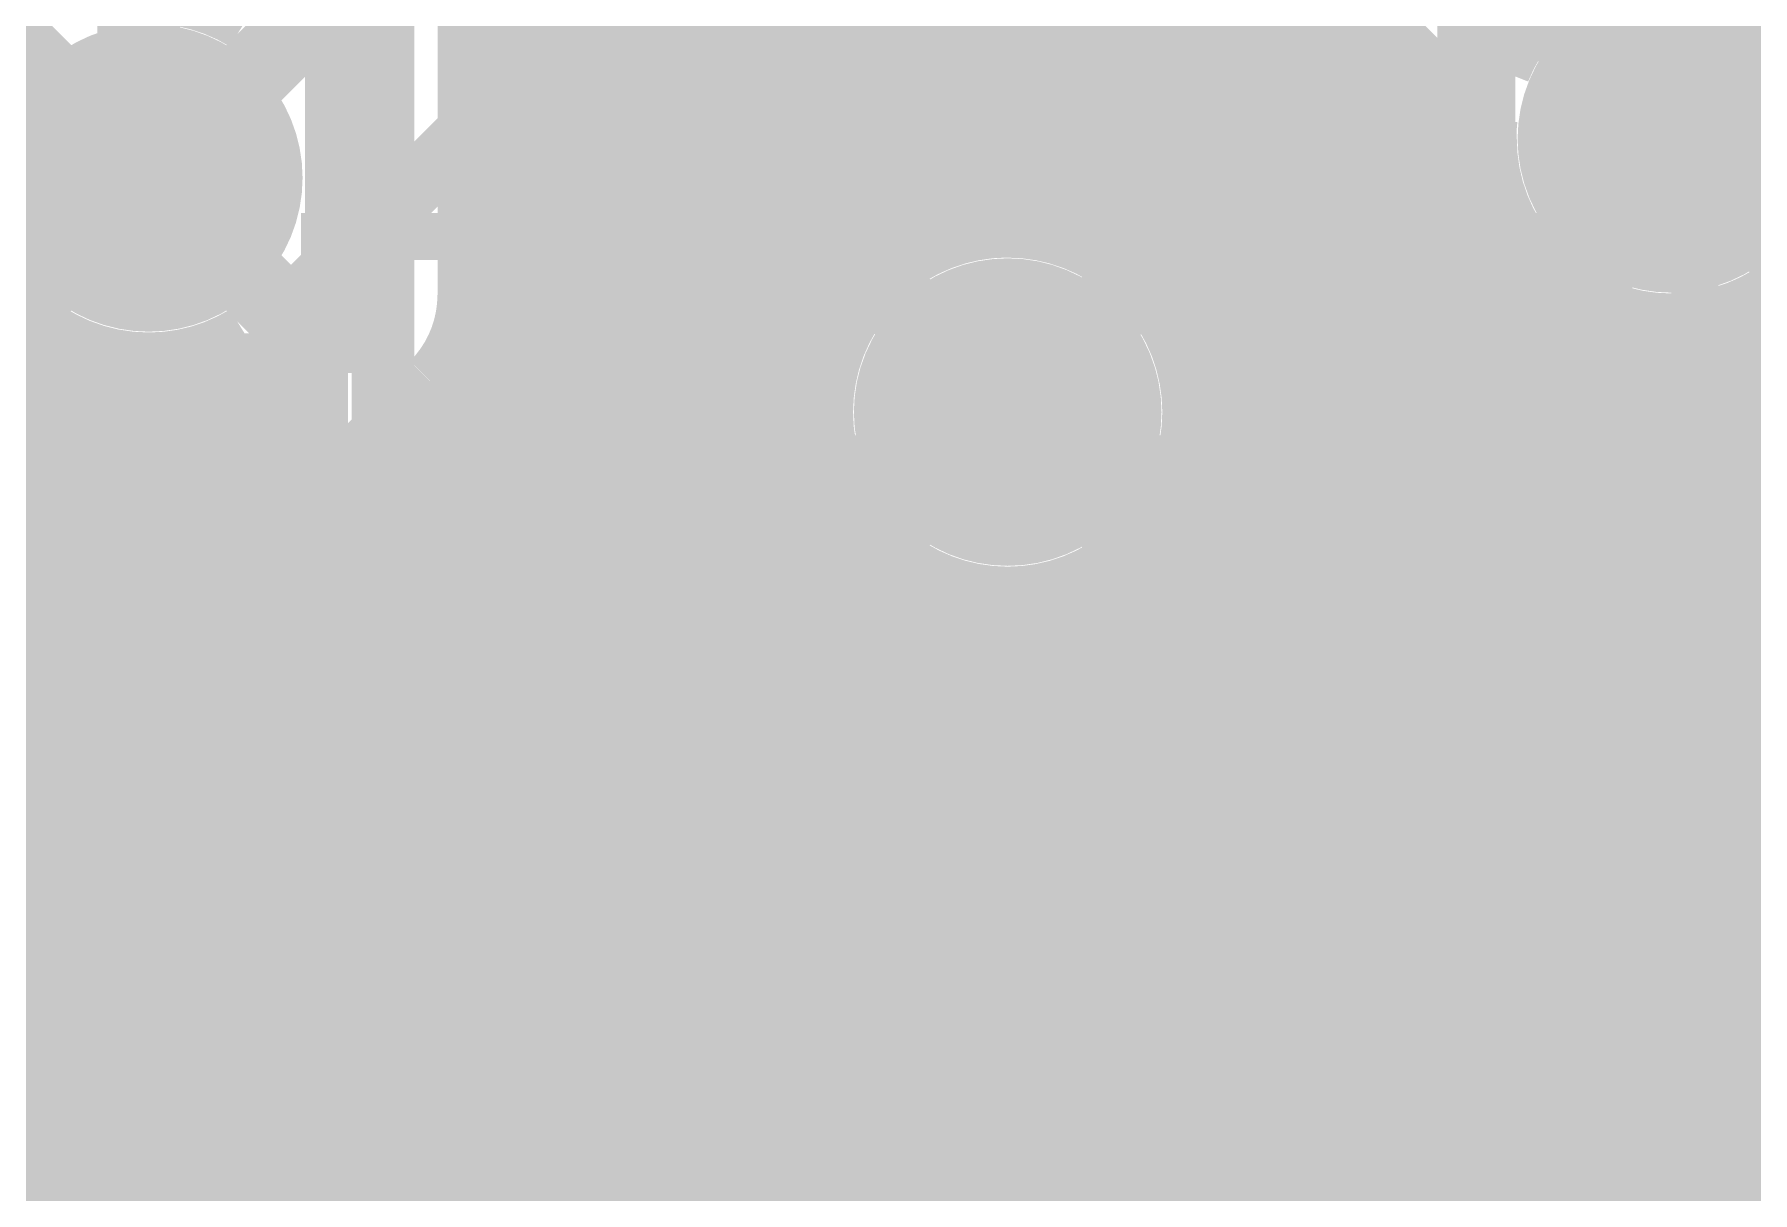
# Model space of a CAD drawing. Extents: x -4 to 136, y -50 to 40.
# Drawn here: x 7.12 to 12.71, y 5.97 to 9.74 of the extents above; entities that cross this region are included whole.
import ezdxf

# ---------------------------------------------------------------- set-up
doc = ezdxf.new("R2010")
doc.units = 0
doc.header["$MEASUREMENT"] = 0
doc.layers.get('0').update_dxf_attribs({"linetype": 'CONTINUOUS'})
for name, color, linetype in [('25-335-0_BOT', 7, 'CONTINUOUS'), ('25-335-0_DRD', 7, 'CONTINUOUS'), ('25-335-0_GND', 6, 'CONTINUOUS'), ('25-335-0_IN1', 4, 'CONTINUOUS'), ('25-335-0_SMT', 5, 'CONTINUOUS'), ('25-335-0_SPT', 10, 'CONTINUOUS'), ('25-335-0_SST', 9, 'CONTINUOUS'), ('25-335-0_TOP', 12, 'CONTINUOUS'), ('THRUHOLE_TAP', 15, 'CONTINUOUS')]:
    doc.layers.add(name, color=color, linetype=linetype)

# ---------------------------------------------------------------- blocks, each defined once
blk = doc.blocks.new('ROUND_40')
at = {"const_width": 0.29972}
blk.add_lwpolyline([(-0.14986, 0, 1), (0.14986, 0, 1)], format="xyb", close=True, dxfattribs=at)
blk = doc.blocks.new('ROUND_60')
at = {"const_width": 0.50038}
blk.add_lwpolyline([(-0.25019, 0, 1), (0.25019, 0, 1)], format="xyb", close=True, dxfattribs=at)
blk = doc.blocks.new('ROUND_62')
at = {"const_width": 0.50038}
blk.add_lwpolyline([(-0.25019, 0, 1), (0.25019, 0, 1)], format="xyb", close=True, dxfattribs=at)
blk = doc.blocks.new('ROUND_63')
at = {"const_width": 0.0635}
blk.add_lwpolyline([(-0.03175, 0, 1), (0.03175, 0, 1)], format="xyb", close=True, dxfattribs=at)
blk = doc.blocks.new('RECTANGLE_2')
blk.add_solid([(0.4826, 0.4064), (0.4826, -0.4064), (-0.4826, 0.4064), (-0.4826, -0.4064)])
blk = doc.blocks.new('ROUND_23')
at = {"const_width": 0.10033}
blk.add_lwpolyline([(-0.050164, 0, 1), (0.050164, 0, 1)], format="xyb", close=True, dxfattribs=at)

msp = doc.modelspace()

# ---------------------------------------------------------------- linework, layer by layer
at = {"layer": '25-335-0_BOT'}
for points, const_width in [([(9.652, 17.78), (9.398, 17.526), (9.398, 13.208), (9.525, 13.081), (9.525, 9.271), (10.287, 8.509)], 0.2032), ([(9.652, 17.78), (9.398, 17.526), (9.398, 13.208), (9.525, 13.081), (9.525, 9.271), (10.287, 8.509)], 0.2032), ([(8.255, 16.383), (8.255, 3.429), (8.89, 2.794), (8.89, 2.54)], 0.2032), ([(7.7724, 15.9766), (7.7724, 9.83488)], 0.254), ([(7.8232, 15.92326), (7.8232, 9.80694)], 0.254), ([(12.446, 9.398), (10.033, 11.811), (10.033, 13.335), (9.906, 13.462), (9.906, 14.605), (10.287, 14.986)], 0.2032), ([(8.6868, 12.1031), (8.6868, 3.86588)], 0.254), ([(8.6868, 12.1031), (8.6868, 3.86588)], 0.254), ([(8.9154, 12.07008), (8.9154, 3.8862)], 0.254), ([(9.0932, 12.1031), (9.0932, 9.271)], 0.254), ([(9.9568, 11.27506), (9.9568, 9.4488)], 0.254), ([(9.9568, 11.27506), (11.81608, 9.41578)], 0.254), ([(9.9568, 11.27506), (9.9568, 9.4488)], 0.254), ([(10.0584, 11.17346), (10.0584, 9.3472)], 0.254), ([(10.287, 10.94486), (10.287, 9.13892)], 0.254), ([(10.5156, 10.71626), (10.5156, 9.09574)], 0.254), ([(10.7442, 10.48766), (10.7442, 8.9408)], 0.254), ([(10.9728, 10.25906), (10.9728, 3.78714)], 0.254), ([(11.2014, 10.03046), (11.2014, 3.86334)], 0.254), ([(11.43, 9.80186), (11.43, 3.8862)], 0.254), ([(9.0932, 9.7028), (8.6868, 9.7028)], 0.254), ([(11.52906, 9.7028), (9.9568, 9.7028)], 0.254), ([(11.6586, 9.57326), (11.6586, 3.86334)], 0.254), ([(9.0932, 9.4742), (8.6868, 9.4742)], 0.254), ([(11.75766, 9.4742), (9.9568, 9.4742)], 0.254), ([(9.9568, 9.4488), (10.26668, 9.13892)], 0.254), ([(9.9568, 9.4488), (10.26668, 9.13892)], 0.254), ([(11.81608, 9.41578), (11.81583, 9.398)], 0.254), ([(9.0932, 9.2456), (8.6868, 9.2456)], 0.254), ([(11.83386, 9.2456), (10.16, 9.2456)], 0.254), ([(10.287, 9.13892), (10.26669, 9.13859)], 0.254), ([(10.287, 9.13892), (10.26669, 9.13859)], 0.254), ([(11.8872, 9.1059), (11.8872, 3.78714)], 0.254), ([(9.144, 9.0678), (9.144, 3.85572)], 0.254), ([(9.17448, 9.017), (8.6868, 9.017)], 0.254), ([(11.94308, 9.017), (10.65784, 9.017)], 0.254), ([(9.2202, 8.9662), (9.65708, 8.52678)], 0.254), ([(9.2202, 8.9662), (9.65708, 8.52678)], 0.254), ([(12.8016, 8.8773), (12.8016, -2.4892)], 0.254), ([(12.1158, 8.86206), (12.1158, 3.64998)], 0.254), ([(9.39546, 8.7884), (8.6868, 8.7884)], 0.254), ([(9.3726, 8.81126), (9.3726, 3.77698)], 0.254), ([(12.28598, 8.7884), (10.85088, 8.7884)], 0.254), ([(12.3444, 8.7757), (12.3444, 3.41122)], 0.254), ([(12.573, 8.78078), (12.573, -2.4892)], 0.254), ([(14.22146, 8.7884), (12.60348, 8.7884)], 0.254), ([(7.7724, 8.70712), (7.7724, -1.19126)], 0.254), ([(7.8232, 8.73506), (7.8232, 3.429)], 0.254), ([(7.2898, 8.6741), (7.2898, -0.70866)], 0.254), ([(7.3152, 8.66648), (7.3152, -0.73406)], 0.254), ([(7.5438, 8.64362), (7.5438, -0.96266)], 0.254), ([(7.8232, 8.5598), (7.2898, 8.5598)], 0.254), ([(9.62406, 8.5598), (8.6868, 8.5598)], 0.254), ([(9.6012, 8.58266), (9.6012, 3.62966)], 0.254), ([(14.45006, 8.5598), (10.91438, 8.5598)], 0.254), ([(9.65708, 8.52678), (9.65683, 8.509)], 0.254), ([(9.65708, 8.52678), (9.65683, 8.509)], 0.254), ([(7.8232, 8.3312), (7.2898, 8.3312)], 0.254), ([(9.68248, 8.3312), (8.6868, 8.3312)], 0.254), ([(14.67866, 8.3312), (10.89152, 8.3312)], 0.254), ([(7.8232, 8.1026), (7.2898, 8.1026)], 0.254), ([(9.8044, 8.1026), (8.6868, 8.1026)], 0.254), ([(14.90726, 8.1026), (10.76706, 8.1026)], 0.254), ([(9.8298, 8.07466), (9.8298, 3.37312)], 0.254), ([(10.7442, 8.07466), (10.7442, 3.64998)], 0.254), ([(10.0584, 7.92226), (10.0584, -2.4892)], 0.254), ([(10.5156, 7.92226), (10.5156, 3.41122)], 0.254), ([(7.8232, 7.874), (7.2898, 7.874)], 0.254), ([(14.9352, 7.874), (8.6868, 7.874)], 0.254), ([(10.287, 7.87908), (10.287, -2.4892)], 0.254), ([(7.8232, 7.6454), (7.2898, 7.6454)], 0.254), ([(14.9352, 7.6454), (8.6868, 7.6454)], 0.254), ([(7.8232, 7.4168), (7.2898, 7.4168)], 0.254), ([(14.9352, 7.4168), (8.6868, 7.4168)], 0.254), ([(7.8232, 7.1882), (7.2898, 7.1882)], 0.254), ([(14.9352, 7.1882), (8.6868, 7.1882)], 0.254), ([(7.8232, 6.9596), (7.2898, 6.9596)], 0.254), ([(14.9352, 6.9596), (8.6868, 6.9596)], 0.254), ([(7.8232, 6.731), (7.2898, 6.731)], 0.254), ([(14.9352, 6.731), (8.6868, 6.731)], 0.254), ([(7.8232, 6.5024), (7.2898, 6.5024)], 0.254), ([(14.9352, 6.5024), (8.6868, 6.5024)], 0.254), ([(7.8232, 6.2738), (7.2898, 6.2738)], 0.254), ([(14.9352, 6.2738), (8.6868, 6.2738)], 0.254), ([(7.8232, 6.0452), (7.2898, 6.0452)], 0.254), ([(14.9352, 6.0452), (8.6868, 6.0452)], 0.254)]:
    msp.add_lwpolyline(points, dxfattribs=dict(at, const_width=const_width))
at = {"layer": '25-335-0_BOT', "const_width": 0.254}
for points in [[(13.07592, 9.398, 0.4142136), (12.446, 10.02792)], [(7.8232, 9.80694, 0.1389295), (7.493, 9.90049)], [(11.81608, 9.398, 0.4142136), (12.446, 8.76808)], [(12.446, 8.76808, 0.4142136), (13.07592, 9.398)], [(9.0932, 9.271, 0.1989124), (9.21967, 8.96567)], [(10.91692, 8.509, 0.4142136), (10.287, 9.13892)], [(10.91692, 8.509, 0.4142136), (10.287, 9.13892)], [(7.493, 8.64108, 0.1389288), (7.82342, 8.7347)], [(7.2898, 8.6741, 0.0822145), (7.493, 8.64046)], [(9.65708, 8.509, 0.4142136), (10.287, 7.87908)], [(9.65708, 8.509, 0.4142136), (10.287, 7.87908)], [(10.287, 7.87908, 0.4142136), (10.91692, 8.509)], [(10.287, 7.87908, 0.4142136), (10.91692, 8.509)]]:
    msp.add_lwpolyline(points, format="xyb", dxfattribs=at)
at = {"layer": '25-335-0_DRD', "const_width": 0.254}
for points in [[(11.811, 10.033), (11.811, 8.763)], [(13.081, 10.033), (11.811, 8.763)], [(13.081, 8.763), (11.811, 10.033)], [(8.128, 9.906), (6.858, 8.636)], [(8.128, 8.636), (6.858, 9.906)], [(8.128, 8.636), (8.128, 9.906)], [(9.652, 9.144), (9.652, 7.874)], [(10.922, 9.144), (9.652, 9.144)], [(10.922, 9.144), (9.652, 7.874)], [(10.922, 7.874), (9.652, 9.144)], [(9.652, 9.144), (9.652, 7.874)], [(10.922, 9.144), (9.652, 9.144)], [(10.922, 9.144), (9.652, 7.874)], [(10.922, 7.874), (9.652, 9.144)], [(9.652, 9.144), (9.652, 7.874)], [(10.922, 9.144), (9.652, 9.144)], [(10.922, 9.144), (9.652, 7.874)], [(10.922, 7.874), (9.652, 9.144)], [(10.922, 7.874), (10.922, 9.144)], [(10.922, 7.874), (10.922, 9.144)], [(10.922, 7.874), (10.922, 9.144)], [(11.811, 8.763), (13.081, 8.763)], [(6.858, 8.636), (8.128, 8.636)], [(9.652, 7.874), (10.922, 7.874)], [(9.652, 7.874), (10.922, 7.874)], [(9.652, 7.874), (10.922, 7.874)], [(9.779, 7.5438), (9.779, 6.2738)], [(11.049, 7.5438), (9.779, 7.5438)], [(11.049, 7.5438), (9.779, 6.2738)], [(11.049, 6.2738), (9.779, 7.5438)], [(9.779, 7.5438), (9.779, 6.2738)], [(11.049, 7.5438), (9.779, 7.5438)], [(11.049, 7.5438), (9.779, 6.2738)], [(11.049, 6.2738), (9.779, 7.5438)], [(11.049, 6.2738), (11.049, 7.5438)], [(11.049, 6.2738), (11.049, 7.5438)], [(9.779, 6.2738), (11.049, 6.2738)], [(9.779, 6.2738), (11.049, 6.2738)]]:
    msp.add_lwpolyline(points, dxfattribs=at)
at = {"layer": '25-335-0_IN1'}
for points, const_width in [([(7.493, 9.271), (7.493, 19.304), (11.176, 22.987), (21.971, 22.987), (22.987, 24.003), (23.495, 24.003), (26.035, 21.463), (32.131, 21.463), (32.639, 21.971)], 0.2032), ([(11.176, 17.907), (11.049, 17.907), (8.128, 14.986), (8.128, 8.89), (7.239, 8.001), (7.239, 1.651), (8.89, 0)], 0.2032), ([(9.6012, 15.84706), (9.6012, 3.62966)], 0.254), ([(11.811, 15.494), (11.43, 15.113), (11.43, 9.652), (10.287, 8.509)], 0.2032), ([(9.8298, 14.55166), (9.8298, 8.9408)], 0.254), ([(11.8618, 13.8811), (11.8618, 9.652)], 0.254), ([(11.8872, 13.87348), (11.8872, 9.68756)], 0.254), ([(10.0584, 13.3096), (10.0584, 9.09574)], 0.254), ([(10.9728, 13.25626), (10.9728, 9.8044)], 0.254), ([(10.9982, 13.28166), (10.9982, 9.8298)], 0.254), ([(10.287, 13.13942), (10.287, 9.13892)], 0.254), ([(10.5156, 13.08608), (10.5156, 9.3472)], 0.254), ([(10.7442, 13.1191), (10.7442, 9.5758)], 0.254), ([(9.3726, 12.2936), (9.3726, 3.77698)], 0.254), ([(8.5598, 12.16406), (8.5598, 8.89)], 0.254), ([(9.144, 12.12342), (9.144, 3.85572)], 0.254), ([(8.6868, 12.1031), (8.6868, 3.86588)], 0.254), ([(8.9154, 12.07008), (8.9154, 3.8862)], 0.254), ([(10.9982, 9.8298), (10.30478, 9.13892)], 0.254), ([(10.86866, 9.7028), (8.5598, 9.7028)], 0.254), ([(11.89482, 9.7028), (11.8618, 9.7028)], 0.254), ([(11.8618, 9.63168), (11.86037, 9.65186)], 0.254), ([(10.64006, 9.4742), (8.5598, 9.4742)], 0.254), ([(11.7348, 9.3472), (10.91692, 8.52678)], 0.254), ([(11.6586, 9.26846), (11.6586, 3.86334)], 0.254), ([(10.41146, 9.2456), (8.5598, 9.2456)], 0.254), ([(11.83386, 9.2456), (11.6332, 9.2456)], 0.254), ([(11.8872, 9.1059), (11.8872, 3.78714)], 0.254), ([(11.43, 9.03986), (11.43, 3.8862)], 0.254), ([(9.91362, 9.017), (8.5598, 9.017)], 0.254), ([(11.94308, 9.017), (11.4046, 9.017)], 0.254), ([(12.8016, 8.8773), (12.8016, 5.5372)], 0.254), ([(12.1158, 8.86206), (12.1158, 3.64998)], 0.254), ([(7.0866, 8.7884), (6.858, 8.7884)], 0.254), ([(7.0866, 8.7884), (7.0866, 8.4582)], 0.254), ([(9.72312, 8.7884), (8.5471, 8.7884)], 0.254), ([(12.28598, 8.7884), (11.176, 8.7884)], 0.254), ([(11.2014, 8.81126), (11.2014, 3.86334)], 0.254), ([(12.3444, 8.7757), (12.3444, 5.06984)], 0.254), ([(12.573, 8.78078), (12.573, 5.3086)], 0.254), ([(14.0462, 8.7884), (12.60348, 8.7884)], 0.254), ([(7.29742, 8.67156), (6.93928, 8.31088)], 0.254), ([(8.4582, 8.6106), (8.4582, 3.79984)], 0.254), ([(7.18566, 8.5598), (6.8199, 8.5598)], 0.254), ([(8.4328, 8.5852), (7.6708, 7.82066)], 0.254), ([(9.65962, 8.5598), (8.4074, 8.5598)], 0.254), ([(14.0462, 8.5598), (10.9474, 8.5598)], 0.254), ([(10.9728, 8.58266), (10.9728, 3.78714)], 0.254), ([(8.2296, 8.37946), (8.2296, 3.6703)], 0.254), ([(9.68248, 8.3312), (8.1788, 8.3312)], 0.254), ([(14.0462, 8.3312), (10.89152, 8.3312)], 0.254), ([(8.001, 8.15086), (8.001, 3.44424)], 0.254), ([(9.8044, 8.1026), (7.9502, 8.1026)], 0.254), ([(14.0462, 8.1026), (10.76706, 8.1026)], 0.254), ([(9.8298, 8.07466), (9.8298, 3.37312)], 0.254), ([(10.7442, 8.07466), (10.7442, 3.64998)], 0.254), ([(7.7724, 7.92226), (7.7724, 1.7272)], 0.254), ([(10.0584, 7.92226), (10.0584, -0.9652)], 0.254), ([(10.5156, 7.92226), (10.5156, 3.41122)], 0.254), ([(14.0462, 7.874), (7.7216, 7.874)], 0.254), ([(10.287, 7.87908), (10.287, -0.9652)], 0.254), ([(7.6708, 7.82066), (7.6708, 1.8288)], 0.254), ([(14.0462, 7.6454), (7.6708, 7.6454)], 0.254), ([(14.0462, 7.4168), (7.6708, 7.4168)], 0.254), ([(14.0462, 7.1882), (7.6708, 7.1882)], 0.254), ([(14.0462, 6.9596), (7.6708, 6.9596)], 0.254), ([(13.99286, 6.731), (7.6708, 6.731)], 0.254), ([(13.76426, 6.5024), (7.6708, 6.5024)], 0.254), ([(13.53566, 6.2738), (7.6708, 6.2738)], 0.254), ([(13.30706, 6.0452), (7.6708, 6.0452)], 0.254)]:
    msp.add_lwpolyline(points, dxfattribs=dict(at, const_width=const_width))
at = {"layer": '25-335-0_IN1', "const_width": 0.254}
for points in [[(12.446, 10.02792, 0.3066789), (11.8618, 9.63168)], [(13.07592, 9.398, 0.4142136), (12.446, 10.02792)], [(11.7348, 9.3472, 0.0852599), (11.81904, 9.46638)], [(11.7348, 9.3472, 0.0852599), (11.81904, 9.46638)], [(11.81862, 9.46658, 0.0272266), (11.81488, 9.398)], [(11.81608, 9.398, 0.4142136), (12.446, 8.76808)], [(12.446, 8.76808, 0.4142136), (13.07592, 9.398)], [(10.287, 9.13892, 0.4142136), (9.65708, 8.509)], [(10.287, 9.13892, 0.4142136), (9.65708, 8.509)], [(6.97738, 8.90778, 0.1618202), (7.29737, 8.6714)], [(8.4328, 8.5852, 0.1989124), (8.55905, 8.89)], [(9.65708, 8.509, 0.4142136), (10.287, 7.87908)], [(9.65708, 8.509, 0.4142136), (10.287, 7.87908)], [(10.287, 7.87908, 0.4142136), (10.91692, 8.509)], [(10.287, 7.87908, 0.4142136), (10.91692, 8.509)]]:
    msp.add_lwpolyline(points, format="xyb", dxfattribs=at)
at = {"layer": '25-335-0_SST', "const_width": 0.1524}
for points in [[(11.8364, 9.45896), (11.8364, 9.93394), (12.51458, 9.45896), (12.68476, 9.45896), (12.8524, 9.51992), (12.8524, 9.87552), (12.68476, 9.93394)], [(8.0645, 9.0805), (8.0645, 6.1595), (9.7028, 6.1595), (9.7028, 9.0805), (8.0645, 9.0805)], [(10.6045, 9.0805), (10.6045, 6.1595), (12.2428, 6.1595), (12.2428, 9.0805), (10.6045, 9.0805)], [(14.1605, 6.1595), (14.1605, 9.0805), (12.5222, 9.0805), (12.5222, 6.1595), (14.1605, 6.1595)], [(7.2644, 8.68934), (7.2644, 8.33374), (7.43458, 8.21436), (7.60476, 8.21436), (7.7724, 8.33374), (7.7724, 8.68934), (6.7564, 8.68934)], [(7.2644, 8.39216), (6.7564, 8.21436)], [(7.2644, 7.43712), (7.43458, 7.37616), (7.60476, 7.37616), (7.7724, 7.43712), (7.7724, 7.79272), (7.60476, 7.85114), (7.43458, 7.85114), (7.2644, 7.79272), (7.2644, 7.43712), (7.09676, 7.37616), (6.92658, 7.37616), (6.7564, 7.43712), (6.7564, 7.79272), (6.92658, 7.85114), (7.09676, 7.85114), (7.2644, 7.79272)], [(6.92658, 7.01294), (6.7564, 6.95452), (6.7564, 6.59892), (6.92658, 6.53796), (7.2644, 6.53796), (7.43458, 6.65734), (7.43458, 7.01294), (7.7724, 7.01294), (7.7724, 6.53796)]]:
    msp.add_lwpolyline(points, dxfattribs=at)
at = {"layer": '25-335-0_TOP'}
for points, const_width in [([(67.31, 7.6962), (67.1322, 7.6962), (66.421, 6.985), (64.643, 6.985), (63.754, 7.874), (62.23, 7.874), (61.976, 7.62), (61.976, 7.366), (61.722, 7.112), (60.198, 7.112), (59.817, 7.493), (59.817, 8.509), (59.436, 8.89), (52.197, 8.89), (51.054, 10.033), (39.624, 10.033), (38.735, 10.922), (23.114, 10.922), (21.463, 9.271), (16.129, 9.271), (15.494, 9.906), (12.954, 9.906), (12.446, 9.398)], 0.2032), ([(7.42696, 10.7569), (7.42696, 9.398), (7.493, 9.33196), (7.493, 9.271)], 0.2032), ([(43.815, 6.35), (19.05, 6.35), (18.796, 6.096), (16.383, 6.096), (16.129, 6.35), (16.129, 7.366), (15.875, 7.62), (14.605, 7.62), (14.351, 7.366), (14.351, 6.604), (13.843, 6.096), (10.287, 6.096), (9.779, 6.604), (9.779, 7.366), (9.525, 7.62), (8.255, 7.62), (8.001, 7.874), (8.001, 8.89), (8.509, 9.398), (9.67486, 9.398), (9.92886, 9.652), (9.92886, 10.7569)], 0.2032), ([(10.92962, 9.5377), (10.92962, 10.7569)], 0.254), ([(11.43, 10.7569), (11.43, 8.3312)], 0.2032), ([(10.5156, 9.54532), (10.5156, 9.09574)], 0.254), ([(10.7442, 9.5758), (10.7442, 9.0678)], 0.254), ([(10.9982, 9.54278), (10.9982, 9.0678)], 0.254), ([(10.9728, 9.54024), (10.9728, 9.0678)], 0.254), ([(10.9982, 9.4742), (10.32256, 9.4742)], 0.254), ([(10.287, 9.4107), (10.287, 9.13892)], 0.254), ([(10.23366, 9.3472), (9.98474, 9.09828)], 0.254), ([(10.9982, 9.2456), (10.13206, 9.2456)], 0.254), ([(10.0584, 9.1694), (10.0584, 9.09574)], 0.254), ([(10.6172, 9.0678), (10.6172, 9.04494)], 0.254), ([(10.9982, 9.0678), (10.6172, 9.0678)], 0.254), ([(9.8298, 8.99414), (9.8298, 8.9408)], 0.254), ([(9.91362, 9.017), (9.87806, 9.017)], 0.254), ([(9.7028, 8.9662), (9.7028, 8.763)], 0.254), ([(7.0866, 8.7884), (6.85292, 8.7884)], 0.254), ([(7.0866, 8.7884), (7.0866, -0.508)], 0.254), ([(9.72312, 8.7884), (9.7028, 8.7884)], 0.254), ([(7.3152, 8.66648), (7.3152, -0.7366)], 0.254), ([(7.5438, 8.64362), (7.5438, -0.9652)], 0.254), ([(7.5692, 8.64616), (7.5692, 7.874)], 0.254), ([(7.5692, 8.5598), (6.8199, 8.5598)], 0.254), ([(10.287, 8.509), (10.287, 8.3312), (8.89, 8.3312)], 0.2032), ([(10.287, 8.509), (10.287, 8.3312), (8.89, 8.3312)], 0.2032), ([(10.287, 8.509), (10.287, 8.3312), (8.89, 8.3312)], 0.2032), ([(7.5692, 8.3312), (6.6802, 8.3312)], 0.254), ([(11.43, 8.3312), (10.287, 8.3312), (8.89, 8.3312)], 0.2032), ([(13.335, 6.9088), (12.9032, 6.9088), (11.557, 8.255), (11.43, 8.255), (11.43, 8.3312)], 0.2032), ([(7.5692, 8.1026), (4.85648, 8.1026)], 0.254), ([(7.5692, 7.874), (4.85394, 7.874)], 0.254), ([(10.12698, 7.8994), (9.8552, 7.8994)], 0.254), ([(10.12698, 7.8994), (9.8552, 7.8994)], 0.254), ([(9.8552, 7.8994), (10.07872, 7.67588)], 0.254), ([(10.6172, 7.874), (9.8806, 7.874)], 0.254), ([(10.0584, 7.8994), (10.0584, 7.6962)], 0.254), ([(10.287, 7.87908), (10.287, 6.7056)], 0.254), ([(10.6172, 7.8994), (10.44448, 7.8994)], 0.254), ([(10.5156, 7.8994), (10.5156, 6.5278)], 0.254), ([(10.6172, 7.8994), (10.6172, 7.6454)], 0.254), ([(7.63524, 7.6454), (4.75234, 7.6454)], 0.254), ([(10.6172, 7.6454), (10.10666, 7.6454)], 0.254), ([(10.6172, 7.6454), (10.6172, 7.5946)], 0.254), ([(10.6172, 7.5946), (10.6172, 6.5278)], 0.254), ([(7.6962, 7.5692), (7.94258, 7.32028)], 0.254), ([(7.7724, 7.49046), (7.7724, -1.1938)], 0.254), ([(7.84606, 7.4168), (4.52628, 7.4168)], 0.254), ([(10.6172, 7.4168), (10.20826, 7.4168)], 0.254), ([(10.2108, 7.366), (10.2108, 6.7818)], 0.254), ([(8.001, 7.26948), (8.001, 3.44424)], 0.254), ([(8.0772, 7.2263), (8.0772, 6.1722)], 0.254), ([(8.0772, 7.1882), (4.28752, 7.1882)], 0.254), ([(10.6172, 7.1882), (10.2108, 7.1882)], 0.254), ([(8.0772, 6.9596), (3.9878, 6.9596)], 0.254), ([(10.6172, 6.9596), (10.2108, 6.9596)], 0.254), ([(8.89, 6.9088), (8.89, 2.54)], 0.2032), ([(10.414, 6.9088), (11.43, 6.9088)], 0.2032), ([(11.43, 6.9088), (10.414, 6.9088)], 0.2032), ([(10.6172, 6.9088), (11.43, 6.9088)], 0.254), ([(10.2108, 6.7818), (10.4648, 6.5278)], 0.254), ([(8.0772, 6.731), (1.2446, 6.731)], 0.254), ([(10.6172, 6.731), (10.2616, 6.731)], 0.254), ([(10.6172, 6.5278), (10.4648, 6.5278)], 0.254), ([(8.0772, 6.5024), (1.4732, 6.5024)], 0.254), ([(8.0772, 6.2738), (1.7018, 6.2738)], 0.254), ([(8.4582, 6.1722), (8.0772, 6.1722)], 0.254), ([(8.2296, 6.1722), (8.2296, 3.6703)], 0.254), ([(8.4582, 6.1722), (8.4582, 3.79984)], 0.254), ([(8.4582, 6.1722), (8.4582, 3.79984)], 0.254), ([(9.3218, 6.1722), (9.3218, 3.79984)], 0.254), ([(9.59866, 6.1722), (9.3218, 6.1722)], 0.254), ([(9.3726, 6.1722), (9.3726, 3.77698)], 0.254), ([(9.59866, 6.1722), (9.97458, 5.79628)], 0.254), ([(9.6012, 6.16966), (9.6012, 3.62966)], 0.254), ([(8.4582, 6.0452), (1.9304, 6.0452)], 0.254), ([(9.72566, 6.0452), (9.3218, 6.0452)], 0.254), ([(9.8298, 5.94106), (9.8298, 3.37312)], 0.254)]:
    msp.add_lwpolyline(points, dxfattribs=dict(at, const_width=const_width))
at = {"layer": '25-335-0_TOP', "const_width": 0.254}
for points in [[(10.42924, 9.5377, 0.1404184), (10.67806, 9.60898)], [(10.67816, 9.60882, 0.1415841), (10.92962, 9.53616)], [(10.23366, 9.3472, 0.1348446), (10.34659, 9.54567)], [(10.23366, 9.3472, 0.1348446), (10.34659, 9.54567)], [(10.34796, 9.54532, 0.0435388), (10.42924, 9.53823)], [(10.92962, 9.5377, 0.0366367), (10.99821, 9.54273)], [(10.287, 9.13892, 0.2972826), (9.71042, 8.763)], [(10.287, 9.13892, 0.2972826), (9.71042, 8.763)], [(10.6172, 9.04494, 0.1389295), (10.287, 9.13849)], [(10.6172, 9.04494, 0.1389295), (10.287, 9.13849)], [(9.7028, 8.9662, 0.1821708), (9.98083, 9.09203)], [(9.7028, 8.9662, 0.1821708), (9.98083, 9.09203)], [(6.91134, 9.02716, 0.3021849), (7.493, 8.64108)], [(7.493, 8.64108, 0.030347), (7.56925, 8.64571)], [(7.5692, 7.874, 0.1989124), (7.69567, 7.56867)], [(7.5692, 7.874, 0.1989124), (7.69567, 7.56867)], [(10.12698, 7.8994, 0.0642653), (10.287, 7.87875)], [(10.12698, 7.8994, 0.0642653), (10.287, 7.87875)], [(10.287, 7.87908, 0.0632853), (10.44456, 7.8991)], [(10.287, 7.87908, 0.0632853), (10.44456, 7.8991)], [(10.2108, 7.366, 0.1989124), (10.08433, 7.67133)], [(7.9502, 7.3152, 0.0905473), (8.07758, 7.22715)], [(7.9502, 7.3152, 0.0905473), (8.07758, 7.22715)]]:
    msp.add_lwpolyline(points, format="xyb", dxfattribs=at)

# ---------------------------------------------------------------- block references
at = {"layer": '25-335-0_BOT'}
for p in [(12.446, 9.398), (7.493, 9.271), (10.287, 8.509), (10.414, 6.9088)]:
    msp.add_blockref('ROUND_40', p, dxfattribs=at)
at = {"layer": '25-335-0_GND'}
for name, p in [('ROUND_60', (12.446, 9.398)), ('ROUND_60', (7.493, 9.271)), ('ROUND_62', (10.287, 8.509)), ('ROUND_63', (10.414, 6.9088))]:
    msp.add_blockref(name, p, dxfattribs=at)
at = {"layer": '25-335-0_IN1'}
for p in [(12.446, 9.398), (7.493, 9.271), (10.287, 8.509), (10.414, 6.9088)]:
    msp.add_blockref('ROUND_40', p, dxfattribs=at)
at = {"layer": '25-335-0_SMT'}
for p in [(8.89, 8.3312), (11.43, 8.3312), (8.89, 6.9088), (11.43, 6.9088)]:
    msp.add_blockref('RECTANGLE_2', p, dxfattribs=at)
at = {"layer": '25-335-0_SPT'}
for p in [(8.89, 8.3312), (11.43, 8.3312), (8.89, 6.9088), (11.43, 6.9088)]:
    msp.add_blockref('RECTANGLE_2', p, dxfattribs=at)
at = {"layer": '25-335-0_TOP'}
for name, p in [('ROUND_40', (12.446, 9.398)), ('ROUND_40', (7.493, 9.271)), ('ROUND_40', (10.287, 8.509)), ('RECTANGLE_2', (8.89, 8.3312)), ('RECTANGLE_2', (11.43, 8.3312)), ('RECTANGLE_2', (8.89, 6.9088)), ('RECTANGLE_2', (11.43, 6.9088)), ('ROUND_40', (10.414, 6.9088))]:
    msp.add_blockref(name, p, dxfattribs=at)
at = {"layer": 'THRUHOLE_TAP'}
for p in [(12.446, 9.398), (7.493, 9.271), (10.287, 8.509), (10.414, 6.9088)]:
    msp.add_blockref('ROUND_23', p, dxfattribs=at)

doc.saveas('drawing.dxf')
